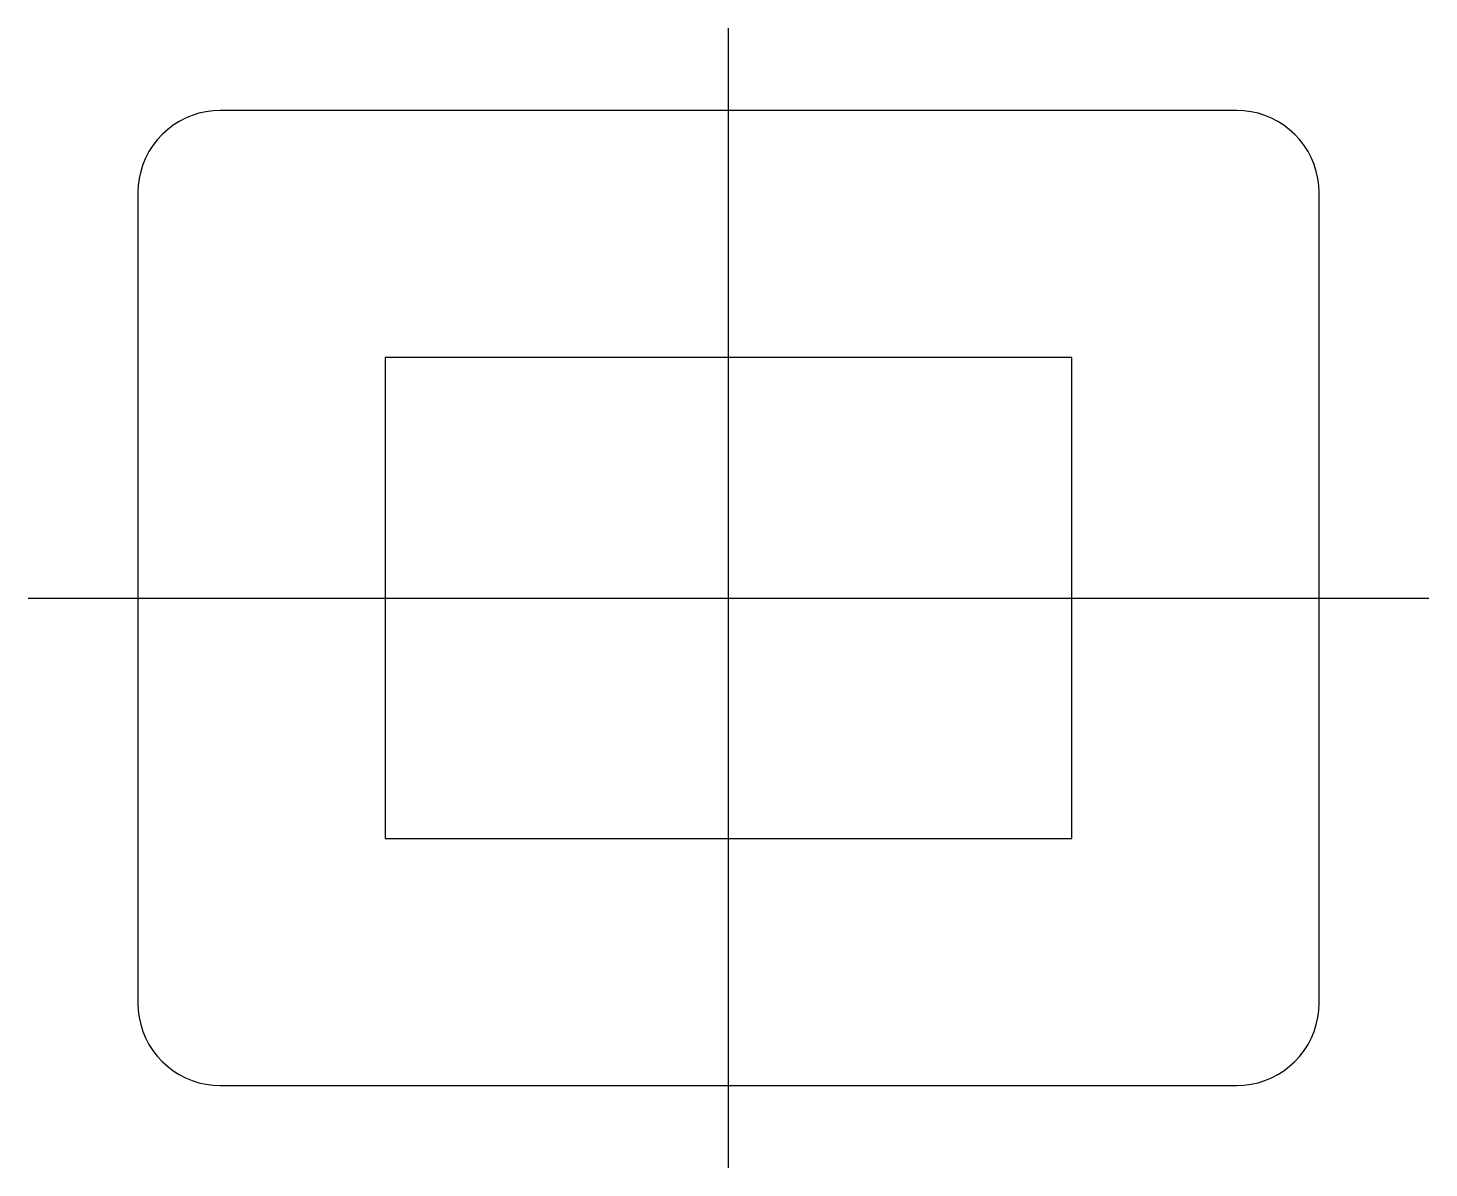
# Model space of a CAD drawing. Header units: metres. Extents: x -40 to 470, y -208 to 208.
import ezdxf

# ---------------------------------------------------------------- set-up
doc = ezdxf.new("R2010")
doc.units = ezdxf.units.M

msp = doc.modelspace()

# ---------------------------------------------------------------- linework, layer by layer
at = {"layer": 'CHANNEL'}
for p, q in [((340, 87.5), (90, 87.5)), ((90, 87.5), (90, -87.5)), ((340, -87.5), (340, 87.5)), ((90, -87.5), (340, -87.5))]:
    msp.add_line(p, q, dxfattribs=at)
at = {"layer": 'CUT'}
for p, q in [((15, 173.4808), (12.7927, 172.0746)), ((17.3215, 174.6892), (15, 173.4808)), ((19.7394, 175.6908), (17.3215, 174.6892)), ((22.2354, 176.4778), (19.7394, 175.6908)), ((24.7906, 177.0442), (22.2354, 176.4778)), ((27.3853, 177.3858), (24.7906, 177.0442)), ((30, 177.5), (27.3853, 177.3858)), ((400, 177.5), (30, 177.5)), ((402.6147, 177.3858), (400, 177.5)), ((405.2094, 177.0442), (402.6147, 177.3858)), ((407.7646, 176.4778), (405.2094, 177.0442)), ((410.2606, 175.6908), (407.7646, 176.4778)), ((412.6785, 174.6892), (410.2606, 175.6908)), ((415, 173.4808), (412.6785, 174.6892)), ((417.2073, 172.0746), (415, 173.4808)), ((8.7868, 168.7132), (7.0187, 166.7836)), ((10.7164, 170.4813), (8.7868, 168.7132)), ((12.7927, 172.0746), (10.7164, 170.4813)), ((419.2836, 170.4813), (417.2073, 172.0746)), ((421.2132, 168.7132), (419.2836, 170.4813)), ((422.9813, 166.7836), (421.2132, 168.7132)), ((5.4254, 164.7073), (4.0192, 162.5)), ((7.0187, 166.7836), (5.4254, 164.7073)), ((424.5746, 164.7073), (422.9813, 166.7836)), ((425.9808, 162.5), (424.5746, 164.7073)), ((2.8108, 160.1785), (1.8092, 157.7606)), ((4.0192, 162.5), (2.8108, 160.1785)), ((427.1892, 160.1785), (425.9808, 162.5)), ((428.1908, 157.7606), (427.1892, 160.1785)), ((1.0222, 155.2646), (0.4558, 152.7094)), ((1.8092, 157.7606), (1.0222, 155.2646)), ((428.9778, 155.2646), (428.1908, 157.7606)), ((429.5442, 152.7094), (428.9778, 155.2646)), ((0.1142, 150.1147), (0, 147.5)), ((0.4558, 152.7094), (0.1142, 150.1147)), ((429.8858, 150.1147), (429.5442, 152.7094)), ((430, 147.5), (429.8858, 150.1147)), ((0, 147.5), (0, -147.5)), ((430, -147.5), (430, 147.5)), ((0, -147.5), (0.1142, -150.1147)), ((429.8858, -150.1147), (430, -147.5)), ((0.1142, -150.1147), (0.4558, -152.7094)), ((0.4558, -152.7094), (1.0222, -155.2646)), ((428.9778, -155.2646), (429.5442, -152.7094)), ((429.5442, -152.7094), (429.8858, -150.1147)), ((1.0222, -155.2646), (1.8092, -157.7606)), ((1.8092, -157.7606), (2.8108, -160.1785)), ((427.1892, -160.1785), (428.1908, -157.7606)), ((428.1908, -157.7606), (428.9778, -155.2646)), ((2.8108, -160.1785), (4.0192, -162.5)), ((4.0192, -162.5), (5.4254, -164.7073)), ((424.5746, -164.7073), (425.9808, -162.5)), ((425.9808, -162.5), (427.1892, -160.1785)), ((5.4254, -164.7073), (7.0187, -166.7836)), ((7.0187, -166.7836), (8.7868, -168.7132)), ((421.2132, -168.7132), (422.9813, -166.7836)), ((422.9813, -166.7836), (424.5746, -164.7073)), ((8.7868, -168.7132), (10.7164, -170.4813)), ((10.7164, -170.4813), (12.7927, -172.0746)), ((12.7927, -172.0746), (15, -173.4808)), ((415, -173.4808), (417.2073, -172.0746)), ((417.2073, -172.0746), (419.2836, -170.4813)), ((419.2836, -170.4813), (421.2132, -168.7132)), ((15, -173.4808), (17.3215, -174.6892)), ((17.3215, -174.6892), (19.7394, -175.6908)), ((19.7394, -175.6908), (22.2354, -176.4778)), ((22.2354, -176.4778), (24.7906, -177.0442)), ((24.7906, -177.0442), (27.3853, -177.3858)), ((27.3853, -177.3858), (30, -177.5)), ((30, -177.5), (400, -177.5)), ((400, -177.5), (402.6147, -177.3858)), ((402.6147, -177.3858), (405.2094, -177.0442)), ((405.2094, -177.0442), (407.7646, -176.4778)), ((407.7646, -176.4778), (410.2606, -175.6908)), ((410.2606, -175.6908), (412.6785, -174.6892)), ((412.6785, -174.6892), (415, -173.4808))]:
    msp.add_line(p, q, dxfattribs=at)
at = {"layer": 'REG'}
for p, q in [((215, -207.5), (215, 207.5)), ((-40, 0), (470, 0))]:
    msp.add_line(p, q, dxfattribs=at)

doc.saveas('drawing.dxf')
